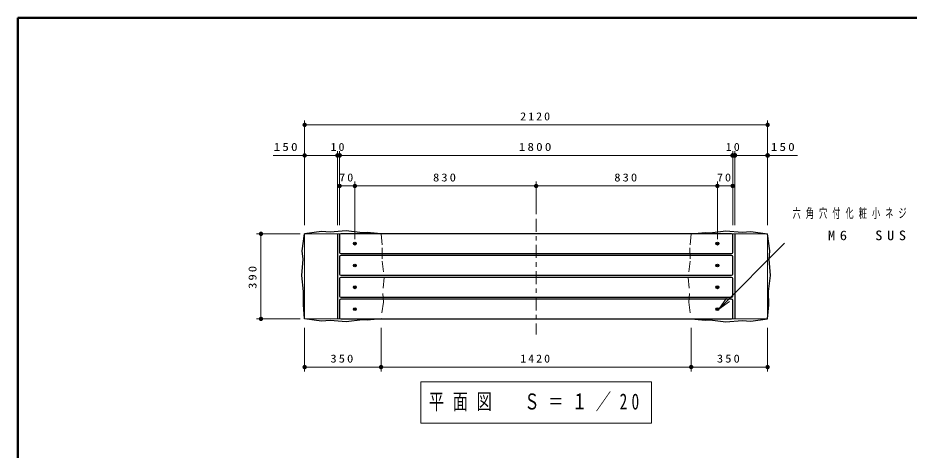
# Model space of a CAD drawing. Units: millimetres on the paper, scale 1:20. Extents: x -365 to 0, y 0 to 257.
# Drawn here: x -365 to -160.9, y 157.9 to 257 of the extents above; entities that cross this region are included whole.
import ezdxf

# ---------------------------------------------------------------- set-up
doc = ezdxf.new("R2010")
doc.units = ezdxf.units.MM
doc.linetypes.add('USER1', pattern=[4.5, 2.5, -2])
doc.linetypes.add('USER2', pattern=[6, 3, -1, 1, -1])
doc.layers.add('1_20', color=7, linetype='Continuous', lineweight=25)
doc.layers.add('NAKAMURA図枠', color=7, linetype='Continuous', lineweight=13)
doc.styles.add('ＭＳ ゴシック', font='')
doc.styles.get('ＭＳ ゴシック').set_extended_font_data('MS Gothic')

# ---------------------------------------------------------------- blocks, each defined once
blk = doc.blocks.new('filled_dot')
at = {"color": 0, "linetype": 'Continuous', "lineweight": -2, "const_width": 1.25}
blk.add_lwpolyline([(-0.625, 0, 1), (0.625, 0, 1)], format="xyb", close=True, dxfattribs=at)
blk = doc.blocks.new('open_arrow')
at = {"color": 0, "linetype": 'Continuous', "lineweight": -2}
blk.add_lwpolyline([(7.5, 1.25), (0, 0), (7.5, -1.25)], dxfattribs=at)

msp = doc.modelspace()

# ---------------------------------------------------------------- linework, layer by layer
at = {"layer": '1_20', "lineweight": 13}
for p, q in [((-299.327, 209.471), (-299.327, 233.471)), ((-193.327, 209.471), (-193.327, 233.471)), ((-299.327, 232.471), (-193.327, 232.471)), ((-306.568, 225.471), (-291.827, 225.471)), ((-291.827, 209.471), (-291.827, 226.471)), ((-291.827, 225.471), (-291.327, 225.471)), ((-291.327, 209.471), (-291.327, 226.471)), ((-291.327, 225.471), (-201.327, 225.471)), ((-201.327, 209.471), (-201.327, 226.471)), ((-201.327, 225.471), (-200.827, 225.471)), ((-200.827, 209.471), (-200.827, 226.471)), ((-200.827, 225.471), (-186.49, 225.471)), ((-291.327, 218.471), (-287.827, 218.471)), ((-287.827, 206.252), (-287.827, 219.471)), ((-246.327, 218.471), (-287.827, 218.471)), ((-246.327, 211.971), (-246.327, 219.471)), ((-246.327, 218.471), (-204.827, 218.471)), ((-204.827, 206.252), (-204.827, 219.471)), ((-201.327, 218.471), (-204.827, 218.471)), ((-300.327, 207.502), (-310.327, 207.502)), ((-309.327, 188.002), (-309.327, 207.502)), ((-299.327, 207.502), (-281.827, 207.502)), ((-299.327, 188.002), (-299.327, 207.502)), ((-193.327, 207.502), (-210.827, 207.502)), ((-193.327, 188.002), (-193.327, 207.502)), ((-204.502, 190.252), (-189.425, 205.33)), ((-300.327, 188.002), (-310.327, 188.002)), ((-299.327, 188.002), (-281.827, 188.002)), ((-193.327, 188.002), (-210.827, 188.002)), ((-299.327, 185.971), (-299.327, 175.971)), ((-281.827, 185.971), (-281.827, 175.971)), ((-210.827, 185.971), (-210.827, 175.971)), ((-193.327, 185.971), (-193.327, 175.971)), ((-281.827, 176.971), (-299.327, 176.971)), ((-210.827, 176.971), (-281.827, 176.971)), ((-193.327, 176.971), (-210.827, 176.971)), ((-272.727, 173.605), (-272.727, 164.138)), ((-219.927, 173.605), (-272.727, 173.605)), ((-219.927, 164.138), (-219.927, 173.605)), ((-272.727, 164.138), (-219.927, 164.138))]:
    msp.add_line(p, q, dxfattribs=at)
at = {"layer": '1_20', "linetype": 'USER2', "lineweight": 13}
msp.add_line((-246.327, 210.971), (-246.327, 184.471), dxfattribs=at)
at = {"layer": '1_20'}
for p, q in [((-291.827, 207.502), (-291.827, 188.002)), ((-291.327, 207.252), (-291.327, 203.252)), ((-201.577, 207.502), (-291.077, 207.502)), ((-201.327, 203.252), (-201.327, 207.252)), ((-200.827, 207.502), (-200.827, 188.002)), ((-291.327, 202.252), (-291.327, 198.252)), ((-291.077, 203.002), (-201.577, 203.002)), ((-201.577, 202.502), (-291.077, 202.502)), ((-201.327, 198.252), (-201.327, 202.252)), ((-291.077, 198.002), (-201.577, 198.002)), ((-291.327, 197.252), (-291.327, 193.252)), ((-201.577, 197.502), (-291.077, 197.502)), ((-201.327, 193.252), (-201.327, 197.252)), ((-291.327, 192.252), (-291.327, 188.252)), ((-291.077, 193.002), (-201.577, 193.002)), ((-201.577, 192.502), (-291.077, 192.502)), ((-201.327, 188.252), (-201.327, 192.252)), ((-291.077, 188.002), (-201.577, 188.002))]:
    msp.add_line(p, q, dxfattribs=at)
for points in [[(-281.827, 207.502), (-285.048, 207.776), (-286.083, 207.731), (-289.796, 208.184), (-293.51, 207.867), (-295.458, 208.048), (-299.327, 207.502)], [(-210.827, 207.502), (-207.606, 207.776), (-206.572, 207.731), (-202.858, 208.184), (-199.145, 207.867), (-197.197, 208.048), (-193.327, 207.502)], [(-299.327, 188.002), (-299.601, 191.223), (-299.556, 194.258), (-300.009, 197.971), (-299.692, 201.685), (-299.873, 203.633), (-299.327, 207.502)], [(-193.327, 188.002), (-193.053, 191.223), (-193.099, 194.258), (-192.646, 197.971), (-192.963, 201.685), (-192.782, 203.633), (-193.327, 207.502)], [(-281.827, 188.002), (-285.048, 187.729), (-286.083, 187.774), (-289.796, 187.321), (-293.51, 187.638), (-295.458, 187.457), (-299.327, 188.002)], [(-210.827, 188.002), (-207.606, 187.729), (-206.572, 187.774), (-202.858, 187.321), (-199.145, 187.638), (-197.197, 187.457), (-193.327, 188.002)]]:
    msp.add_lwpolyline(points, dxfattribs=at)
at = {"layer": '1_20', "linetype": 'USER1', "lineweight": 13}
for points in [[(-281.827, 207.502), (-281.553, 204.282), (-281.599, 201.247), (-281.146, 197.533), (-281.463, 193.82), (-281.282, 191.872), (-281.827, 188.002)], [(-210.827, 207.502), (-211.101, 204.282), (-211.056, 201.247), (-211.509, 197.533), (-211.192, 193.82), (-211.373, 191.872), (-210.827, 188.002)]]:
    msp.add_lwpolyline(points, dxfattribs=at)
at = {"layer": '1_20', "color": 1}
for points in [[(-287.885, 205.352), (-287.943, 205.252), (-287.885, 205.152), (-287.77, 205.152), (-287.712, 205.252), (-287.77, 205.352)], [(-204.885, 205.352), (-204.943, 205.252), (-204.885, 205.152), (-204.77, 205.152), (-204.712, 205.252), (-204.77, 205.352)], [(-287.885, 200.352), (-287.943, 200.252), (-287.885, 200.152), (-287.77, 200.152), (-287.712, 200.252), (-287.77, 200.352)], [(-204.885, 200.352), (-204.943, 200.252), (-204.885, 200.152), (-204.77, 200.152), (-204.712, 200.252), (-204.77, 200.352)], [(-287.885, 195.352), (-287.943, 195.252), (-287.885, 195.152), (-287.77, 195.152), (-287.712, 195.252), (-287.77, 195.352)], [(-204.885, 195.352), (-204.943, 195.252), (-204.885, 195.152), (-204.77, 195.152), (-204.712, 195.252), (-204.77, 195.352)], [(-287.885, 190.352), (-287.943, 190.252), (-287.885, 190.152), (-287.77, 190.152), (-287.712, 190.252), (-287.77, 190.352)], [(-204.885, 190.352), (-204.943, 190.252), (-204.885, 190.152), (-204.77, 190.152), (-204.712, 190.252), (-204.77, 190.352)]]:
    msp.add_lwpolyline(points, close=True, dxfattribs=at)
for centre, radius in [((-287.827, 205.252), 0.325), ((-287.827, 205.252), 0.25), ((-204.827, 205.252), 0.325), ((-204.827, 205.252), 0.25), ((-287.827, 200.252), 0.325), ((-287.827, 200.252), 0.25), ((-204.827, 200.252), 0.325), ((-204.827, 200.252), 0.25), ((-287.827, 195.252), 0.325), ((-287.827, 195.252), 0.25), ((-204.827, 195.252), 0.325), ((-204.827, 195.252), 0.25), ((-287.827, 190.252), 0.325), ((-287.827, 190.252), 0.25), ((-204.827, 190.252), 0.325), ((-204.827, 190.252), 0.25)]:
    msp.add_circle(centre, radius, dxfattribs=at)
at = {"layer": '1_20'}
for centre, start, end in [((-291.077, 207.252), 90, 180), ((-201.577, 207.252), 0, 90), ((-291.077, 203.252), 180, 270), ((-291.077, 202.252), 90, 180), ((-201.577, 203.252), 270, 0), ((-201.577, 202.252), 0, 90), ((-291.077, 198.252), 180, 270), ((-201.577, 198.252), 270, 0), ((-291.077, 197.252), 90, 180), ((-201.577, 197.252), 0, 90), ((-291.077, 193.252), 180, 270), ((-291.077, 192.252), 90, 180), ((-201.577, 193.252), 270, 0), ((-201.577, 192.252), 0, 90), ((-291.077, 188.252), 180, 270), ((-201.577, 188.252), 270, 0)]:
    msp.add_arc(centre, 0.25, start, end, dxfattribs=at)
at = {"layer": 'NAKAMURA図枠', "lineweight": 50}
for p, q in [((-365, 257), (-365, 0)), ((0, 257), (-365, 257))]:
    msp.add_line(p, q, dxfattribs=at)

# ---------------------------------------------------------------- block references
at = {"layer": '1_20', "lineweight": 13, "xscale": 0.4, "yscale": 0.4}
for p in [(-299.327, 232.471), (-299.327, 225.471), (-291.327, 218.471), (-287.827, 218.471), (-246.327, 218.471), (-204.827, 218.471), (-299.327, 176.971)]:
    msp.add_blockref('filled_dot', p, dxfattribs=at)
at = {"layer": '1_20', "lineweight": 13}
for name, p, xscale, yscale, rotation in [('filled_dot', (-193.327, 232.471), 0.4, 0.4, 180), ('filled_dot', (-291.827, 225.471), 0.4, 0.4, 180), ('filled_dot', (-291.327, 225.471), 0.431, 0.431, 180), ('filled_dot', (-201.327, 225.471), 0.431, 0.431, 180), ('filled_dot', (-200.827, 225.471), 0.431, 0.431, 180), ('filled_dot', (-193.327, 225.471), 0.431, 0.431, 180), ('filled_dot', (-287.827, 218.471), 0.4, 0.4, 180), ('filled_dot', (-246.327, 218.471), 0.4, 0.4, 180), ('filled_dot', (-204.827, 218.471), 0.4, 0.4, 180), ('filled_dot', (-201.327, 218.471), 0.4, 0.4, 180), ('filled_dot', (-309.327, 207.502), 0.4, 0.4, 270), ('open_arrow', (-204.502, 190.252), 0.4, 0.4, 45), ('filled_dot', (-309.327, 188.002), 0.4, 0.4, 90), ('filled_dot', (-281.827, 176.971), 0.4, 0.4, 180), ('filled_dot', (-210.827, 176.971), 0.4, 0.4, 180), ('filled_dot', (-193.327, 176.971), 0.4, 0.4, 180)]:
    msp.add_blockref(name, p, dxfattribs=dict(at, xscale=xscale, yscale=yscale, rotation=rotation))

# ---------------------------------------------------------------- texts
at = {"layer": '1_20', "style": 'ＭＳ ゴシック'}
for s, insert, char_height, attachment_point in [('\\T1.33;\\W1.1;2120', (-246.327, 233.471), 1.833, 8), ('\\T1.33;\\W1.2;150', (-303.443, 226.471), 1.833, 8), ('\\T1.34;\\W1.1;10', (-291.577, 226.471), 1.833, 8), ('\\T1.33;\\W1.2;1800', (-246.327, 226.471), 1.833, 8), ('\\T1.34;\\W1.1;10', (-201.077, 226.471), 1.833, 8), ('\\T1.33;\\W1.2;150', (-189.615, 226.471), 1.833, 8), ('\\T1.34;\\W1.1;70', (-289.577, 219.471), 1.833, 8), ('\\T1.33;\\W1.15;830', (-267.077, 219.471), 1.833, 8), ('\\T1.33;\\W1.15;830', (-225.577, 219.471), 1.833, 8), ('\\T1.34;\\W1.1;70', (-203.077, 219.471), 1.833, 8), ('\\T1.64;\\W0.6;六角穴付化粧小ネジ', (-187.594, 212.13), 2.199, 4), ('\\T1.64;\\W1.1;\\~\\~\\~M6\u3000SUS', (-187.594, 207.13), 2.199, 4), ('\\T1.33;\\W1.15;350', (-290.577, 177.971), 1.833, 8), ('\\T1.33;\\W1.1;1420', (-246.327, 177.971), 1.833, 8), ('\\T1.33;\\W1.15;350', (-202.077, 177.971), 1.833, 8), ('\\T1.56;\\W0.7;平面図\u3000Ｓ＝１／20', (-246.327, 168.871), 3.666, 5)]:
    msp.add_mtext(s, dxfattribs=dict(at, insert=insert, char_height=char_height, attachment_point=attachment_point))
at = {"layer": '1_20', "insert": (-310.327, 197.752), "char_height": 1.833, "attachment_point": 8, "rotation": 90, "style": 'ＭＳ ゴシック'}
msp.add_mtext('\\T1.33;\\W1.15;390', dxfattribs=at)

doc.saveas('drawing.dxf')
